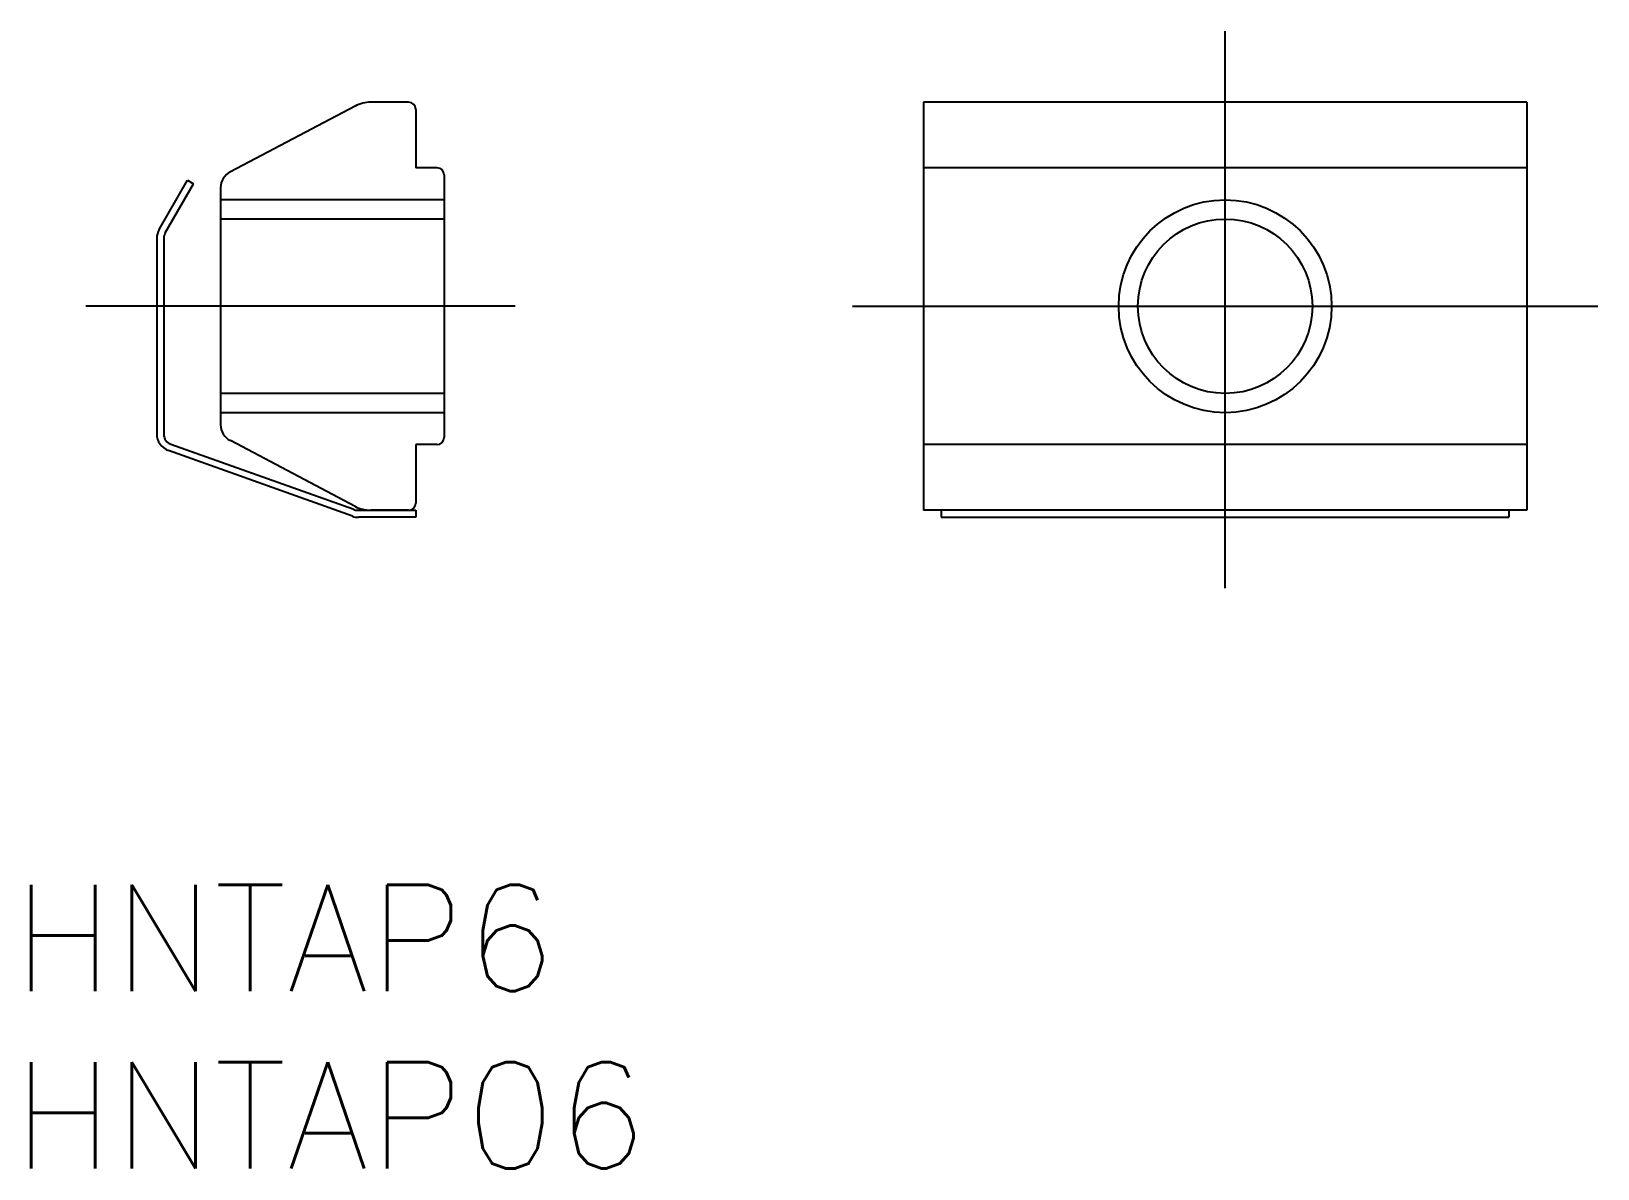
# Model space of a CAD drawing. Extents: x -33.6 to 10.5, y -24.3 to 7.8.
import ezdxf

# ---------------------------------------------------------------- set-up
doc = ezdxf.new("R2010")
doc.units = 0
doc.linetypes.add('CENTER', pattern=[50.8, 31.75, -6.35, 6.35, -6.35])
doc.linetypes.add('DASHED', pattern=[19.05, 12.7, -6.35])
doc.layers.get('0').update_dxf_attribs({"linetype": 'CONTINUOUS'})
doc.layers.add('CENTER', color=1, linetype='CONTINUOUS')
doc.styles.get("Standard").update_dxf_attribs({"font": 'txt.shx', "height": 3, "bigfont": 'bigfont.shx'})

msp = doc.modelspace()

# ---------------------------------------------------------------- linework, layer by layer
at = {"color": 7, "linetype": 'CONTINUOUS'}
for p, q in [((-23.013, 5.75), (-24.077, 5.75)), ((8.5, 5.75), (-8.5, 5.75)), ((-8.5, 5.75), (-8.5, -5.75)), ((8.5, 5.75), (8.5, -5.75)), ((-24.524, 5.644), (-28.037, 3.788)), ((-22.813, 5.55), (-22.813, 3.9)), ((-30.046, 2.166), (-29.247, 3.55)), ((-29.247, 3.55), (-29.074, 3.45)), ((-22.213, 3.9), (-22.813, 3.9)), ((-22.013, 3.7), (-22.013, -3.7)), ((8.5, 3.9), (-8.5, 3.9)), ((-29.873, 2.066), (-29.074, 3.45)), ((-28.313, 3.341), (-28.313, -3.341)), ((-30.113, 1.916), (-30.113, -3.598)), ((-29.913, 1.916), (-29.913, -3.61)), ((-24.562, -5.732), (-29.714, -3.893)), ((-24.524, -5.644), (-28.037, -3.788)), ((-22.813, -3.9), (-22.813, -5.55)), ((-22.213, -3.9), (-22.813, -3.9)), ((8.5, -3.9), (-8.5, -3.9)), ((-24.595, -5.921), (-29.781, -4.068)), ((-24.461, -5.75), (-22.813, -5.75)), ((-22.813, -5.95), (-24.427, -5.95)), ((-23.013, -5.75), (-24.077, -5.75)), ((-22.813, -5.75), (-22.813, -5.95)), ((8.5, -5.75), (-8.5, -5.75)), ((-8, -5.75), (-8, -5.95)), ((-8, -5.95), (8, -5.95)), ((8, -5.75), (8, -5.95))]:
    msp.add_line(p, q, dxfattribs=at)
at = {"color": 3, "linetype": 'DASHED'}
for p, q in [((-22.013, 3), (-28.313, 3)), ((-22.013, 2.459), (-28.313, 2.459)), ((-22.013, -2.458), (-28.313, -2.458)), ((-22.013, -3), (-28.313, -3))]:
    msp.add_line(p, q, dxfattribs=at)
at = {"color": 3, "linetype": 'CONTINUOUS'}
msp.add_circle((0, 0), 3, dxfattribs=at)
at = {"color": 7, "linetype": 'CONTINUOUS'}
msp.add_circle((0, 0), 2.458, dxfattribs=at)
for centre, radius, start, end in [((-24.077, 4.75), 1, 90, 116.565), ((-23.013, 5.55), 0.2, 360, 90), ((-27.813, 3.341), 0.5, 116.565, 180), ((-22.213, 3.7), 0.2, 360, 90), ((-29.613, 1.916), 0.5, 150, 180), ((-29.613, 1.916), 0.3, 150, 180), ((-27.813, -3.341), 0.5, 180, 243.4349), ((-29.613, -3.598), 0.5, 180, 250.3462), ((-29.613, -3.61), 0.3, 180, 250.3462), ((-22.213, -3.7), 0.2, 270, 360), ((-24.461, -5.45), 0.3, 250.3462, 270), ((-24.077, -4.75), 1, 243.4349, 270), ((-23.013, -5.55), 0.2, 270, 360), ((-24.427, -5.45), 0.5, 250.3462, 270)]:
    msp.add_arc(centre, radius, start, end, dxfattribs=at)
at = {"layer": 'CENTER', "color": 1, "linetype": 'CENTER'}
for p, q in [((0, -7.95), (0, 7.75)), ((-20.013, 0), (-32.113, 0)), ((-10.5, 0), (10.5, 0))]:
    msp.add_line(p, q, dxfattribs=at)

# ---------------------------------------------------------------- texts
at = {"color": 7, "linetype": 'CONTINUOUS'}
for s, p in [('HNTAP6', (-34.163, -19.311)), ('HNTAP06', (-34.163, -24.311))]:
    msp.add_text(s, height=3, dxfattribs=at).set_placement(p)

doc.saveas('drawing.dxf')
